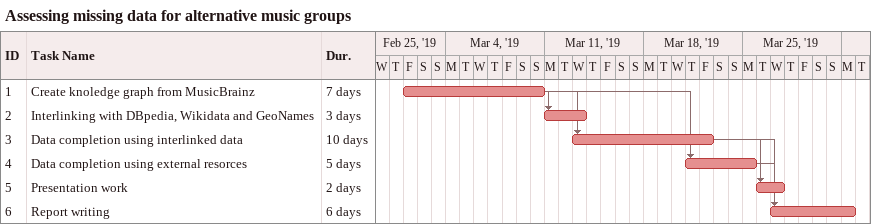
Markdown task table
Assessing missing data for alternative music groups

| ID | Task | Duration | Start | Finish | Predecessors |
|---|---|---|---|---|---|
| 1 | Create knoledge graph from MusicBrainz | 7d | 2019-03-01 | 2019-03-10 |  |
| 2 | Interlinking with DBpedia, Wikidata and GeoNames | 3d | 2019-03-11 | 2019-03-13 | 1 |
| 3 | Data completion using interlinked data | 10d | 2019-03-13 | 2019-03-22 | 1 |
| 4 | Data completion using external resorces | 5d | 2019-03-21 | 2019-03-25 | 1 |
| 5 | Presentation work | 2d | 2019-03-26 | 2019-03-27 | 3, 4 |
| 6 | Report writing | 6d | 2019-03-27 | 2019-04-01 | 3, 4 |
